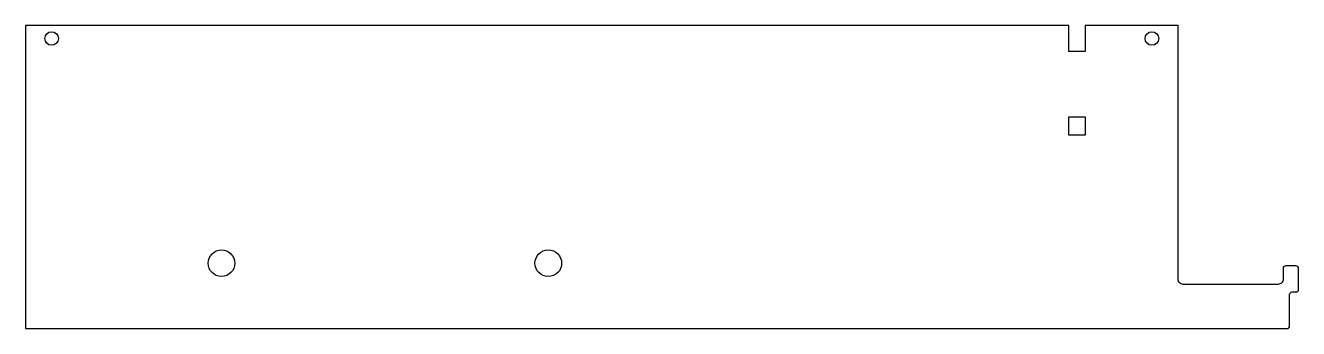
# Model space of a CAD drawing. Extents: x -242 to 245, y -24 to 92.
import ezdxf

# ---------------------------------------------------------------- set-up
doc = ezdxf.new("R2010")
doc.units = 0
doc.header["$MEASUREMENT"] = 0
doc.layers.get('0').update_dxf_attribs({"linetype": 'CONTINUOUS'})

msp = doc.modelspace()

# ---------------------------------------------------------------- linework, layer by layer
at = {"color": 7, "linetype": 'CONTINUOUS'}
msp.add_lwpolyline([(198.9, -5.1), (198.9, 92), (163.35, 92), (163.35, 82), (157.15, 82), (157.15, 92), (-242, 92), (-242, -24), (240.6, -24, 0.414214), (241.6, -23), (241.6, -11, -0.414214), (242.6, -10), (244, -10, 0.414214), (245, -9), (245, -1, 0.414214), (244, 0), (240.1, 0, 0.414214), (239.1, -1), (239.1, -5.1, -0.414214), (237.1, -7.1), (200.9, -7.1, -0.414214)], format="xyb", close=True, dxfattribs=at)
msp.add_lwpolyline([(163.35, 50), (157.15, 50), (157.15, 57), (163.35, 57)], close=True, dxfattribs=at)
for centre, radius in [((-232, 87), 2.6), ((188.9, 87), 2.6), ((-167, 1), 5.1), ((-42, 1), 5.1)]:
    msp.add_circle(centre, radius, dxfattribs=at)

doc.saveas('drawing.dxf')
